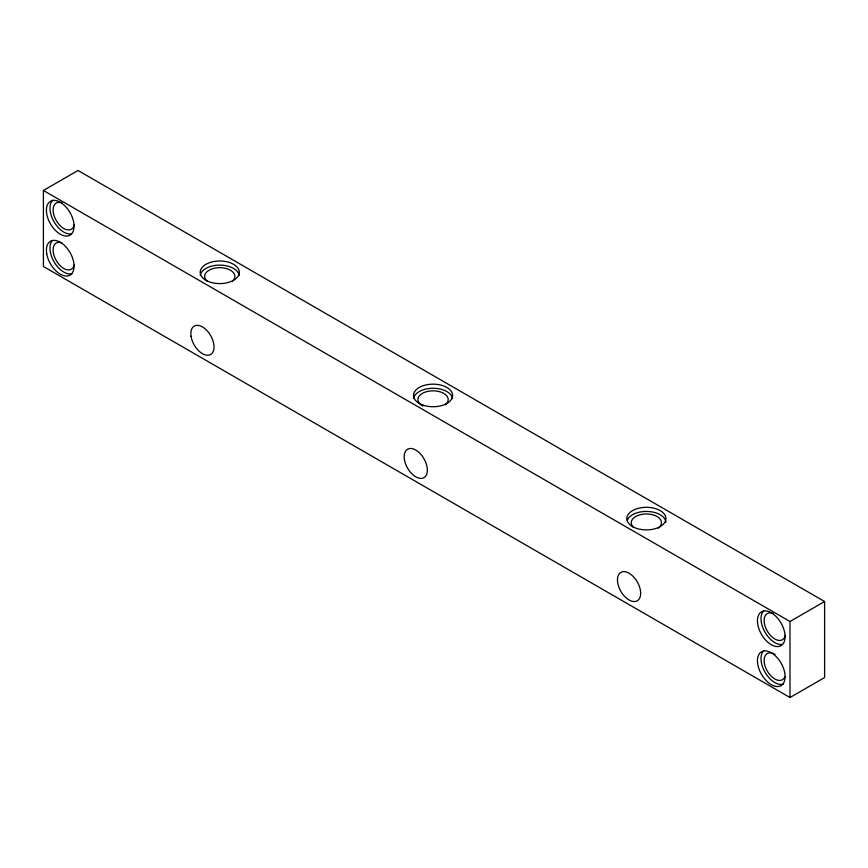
<?xml version="1.0" encoding="UTF-8"?>
<svg xmlns="http://www.w3.org/2000/svg" width="868" height="868" viewBox="0 0 868 868"><rect width="100%" height="100%" fill="white"/><g stroke="black" fill="none" stroke-linecap="round" stroke-linejoin="round"><path stroke-width="1.3" d="M43.4 190.461L78.011 170.475L824.6 601.513L824.6 677.539L789.989 697.525L43.4 266.487L43.4 190.461L789.989 621.499L824.6 601.513M789.989 621.499L789.989 697.525M74.29 224.703A15.136 8.745 60 0 1 62.876 227.926A15.136 8.745 60 0 1 53.111 210.327A15.136 8.745 60 0 1 62.257 203.025M74.225 264.968A15.136 8.745 60 0 1 62.887 267.908A15.136 8.745 60 0 1 53.122 250.678A15.136 8.745 60 0 1 61.639 242.758M71.328 233.893A19.552 11.295 60 0 1 53.686 221.188A19.552 11.295 60 0 1 52.774 200.161M72.239 273.648A19.552 11.295 60 0 1 54.478 262.527A19.552 11.295 60 0 1 52.134 240.816M785.29 635.376A15.136 8.745 60 0 1 773.746 638.327A15.136 8.745 60 0 1 764.133 620.653A15.136 8.745 60 0 1 773.453 613.6M782.079 644.447A19.552 11.295 60 0 1 764.491 631.286A19.552 11.295 60 0 1 764.014 610.486M784.824 676.856A15.136 8.745 60 0 1 772.162 677.051A15.136 8.745 60 0 1 764.231 658.823A15.136 8.745 60 0 1 775.059 654.396M783.218 684.168A19.552 11.295 60 0 1 765.023 672.212A19.552 11.295 60 0 1 763.905 650.544M633.466 527.299A15.136 8.745 0 0 1 637.004 515.852A15.136 8.745 0 0 1 657.098 516.558A15.136 8.745 0 0 1 658.226 528.156M627.293 520.257A19.552 11.295 0 0 1 648.114 511.48A19.552 11.295 0 0 1 665.908 522.254M422.944 406.072A15.136 8.745 0 0 1 421.512 393.92A15.136 8.745 0 0 1 442.506 392.737A15.136 8.745 0 0 1 445.165 404.814M413.591 398.499A19.552 11.295 0 0 1 433.208 388.278A19.552 11.295 0 0 1 452.553 398.672M207.333 281.406A15.136 8.745 0 0 1 209.72 269.872A15.136 8.745 0 0 1 229.846 269.894A15.136 8.745 0 0 1 232.136 281.449M200.269 275.427A19.552 11.295 0 0 1 219.756 265.12A19.552 11.295 0 0 1 239.232 275.427M633.13 526.909A19.552 11.295 0 0 0 665.452 521.06A19.552 11.295 0 0 0 640.53 507.823A19.552 11.295 0 0 0 633.13 526.909M423.161 405.182A19.552 11.295 0 0 0 452.619 395.526A19.552 11.295 0 0 0 423.41 385.631A19.552 11.295 0 0 0 423.161 405.182M205.922 280.277A19.552 11.295 0 0 0 238.646 275.21A19.552 11.295 0 0 0 214.689 261.387A19.552 11.295 0 0 0 205.922 280.277M46.742 253.868A19.552 11.295 60 0 0 69.592 275.34A19.552 11.295 60 0 0 64.384 245.34A19.552 11.295 60 0 0 46.742 253.868M46.427 211.065A19.552 11.295 60 0 0 67.758 235.955A19.552 11.295 60 0 0 66.521 207.615A19.552 11.295 60 0 0 46.427 211.065M191.058 336.274A16.405 9.472 60 0 0 210.056 354.784A16.405 9.472 60 0 0 206.215 329.797A16.405 9.472 60 0 0 191.058 336.274M404.477 460.029A16.405 9.472 60 0 0 423.725 477.769A16.405 9.472 60 0 0 419.07 452.521A16.405 9.472 60 0 0 404.477 460.029M617.517 581.213A16.405 9.472 60 0 0 635.81 601.383A16.405 9.472 60 0 0 633.868 577.177A16.405 9.472 60 0 0 617.517 581.213M757.558 662.794A19.552 11.295 60 0 0 779.648 686.23A19.552 11.295 60 0 0 776.621 657.054A19.552 11.295 60 0 0 757.558 662.794M757.449 621.184A19.552 11.295 60 0 0 778.509 646.508A19.552 11.295 60 0 0 777.858 618.483A19.552 11.295 60 0 0 757.449 621.184"/></g></svg>
